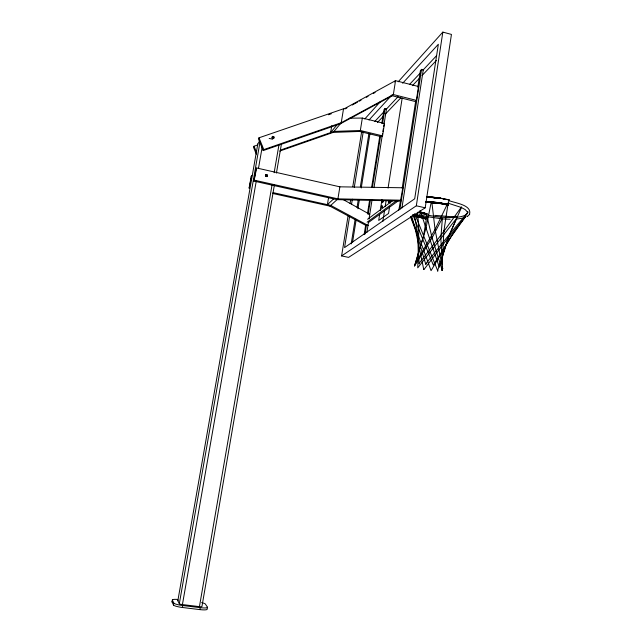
<?xml version="1.0" encoding="UTF-8"?>
<svg xmlns="http://www.w3.org/2000/svg" width="642" height="642" viewBox="0 0 642 642"><rect width="100%" height="100%" fill="white"/><g stroke="black" fill="none" stroke-linecap="round" stroke-linejoin="round"><path stroke-width="0.96" d="M389.542 200.681L389.028 202.655L389.084 201.018M388.916 200.537L388.41 202.511L388.739 200.4M381.91 207.029C381.829 209.517 383.218 204.621 382.11 206.234M425.879 202.094A33.577 8.892 7.8 0 1 439.674 203.386A32.662 8.651 7.8 0 0 431.857 202.503A32.702 8.667 7.8 0 1 439.618 203.482L448.124 205.175L449.007 199.734L448.541 200.448M442.049 267.216L442.282 270.226M442.202 264.231L443.847 231.385L448.18 202.864M425.437 218.457L425.59 218.986L426.657 215.848M449.015 199.943L440.452 198.258A33.777 9.116 7.8 0 0 426.585 196.893A33.753 9.108 7.8 0 1 440.468 198.153L449.023 199.814M348.149 215.375L341.6 255.925L348.574 257.386L425.197 207.807L451.446 34.427L442.836 32.1L398.152 81.839M341.6 255.925L416.321 205.801L442.836 32.1M398.77 210.287L402.823 187.769L339.875 186.83L256.656 167.987L256.062 168.894L253.935 181.092L337.05 199.646L401.001 201.034M415.695 101.011L402.181 188.258L402.823 187.769M279.703 151.071L333.198 132.396L341.239 122.726L343.526 108.787L259.007 137.797L258.405 138.816L263.18 150.581L340.364 123.778L392.262 95.738L415.197 101.508L416.361 100.353L418.496 86.526L395.536 80.667L343.454 109.228M399.91 209.412L421.577 69.376L423.279 69.817L401.932 208M379.647 214.372L378.7 220.423L388.546 213.457L389.606 206.644M380.249 210.56L381.958 199.71M382.841 221.434L384.534 210.656M385.144 206.74L386.067 200.858M388.065 188.122L402.181 98.074M390.151 203.137L390.585 200.368M364.134 234.635L365.547 225.735L366.438 225.093L367.994 225.43L330.742 205.4L272.986 192.6M367.425 213.93L369.607 200.16M371.646 187.368L379.775 136.216M381.805 123.433L383.996 109.662L384.927 108.659L386.46 109.036L384.101 123.906L384.51 123.481L362.337 118.064L349.746 118.168M365.009 234.081L366.438 225.093M370.386 200.192L368.195 214.003L369.752 214.348L343.013 199.469M372.424 187.368L380.57 136.072M382.608 123.248L384.927 108.659M366.879 232.468L368.58 221.739M369.022 218.97L372.103 199.526M373.989 187.665L382.592 133.416M382.889 131.514L383.346 128.657M383.643 126.755L383.948 124.853M381.621 136.778L382.552 135.863L384.51 123.481M351.19 243.904L355.146 219.243M357.048 207.414L358.316 199.526M360.371 186.702L368.917 133.448M352.53 242.379L356.174 219.636M357.915 208.762L359.343 199.863M361.245 188.002L369.961 133.616M362.337 118.064L360.331 130.503L359.464 131.45L333.198 132.396M350.067 203.506L350.701 199.55M352.779 186.694L361.719 131.313M349.657 215.993L344.561 247.595L414.7 198.787L438.342 44.266L402.67 83.243M351.567 204.148L352.362 199.213M354.272 187.36L363.187 132.067M328.527 197.832L327.404 204.654L333.631 198.884M339.875 186.83L337.917 198.859L329.924 206.138L272.481 193.427M331.753 125.8L330.63 132.597L336.889 124.981M201.604 602.613A8.322 1.324 8.2 0 1 205.32 603.953L207.454 607.188L207.165 609.274A8.458 1.388 8.2 0 1 200.794 609.715L181.477 607.372A8.506 1.396 8 0 1 173.581 605.181L172.016 601.803A8.37 1.348 8 0 1 172.409 601.506M259.561 141.031L257.787 144.001L177.842 600.751L179.319 603.721A2.881 0.465 8 0 0 182.424 604.571L199.437 606.65L272.104 184.591M274.15 172.73L278.917 145.06M199.887 609.619L200.216 607.677L201.131 607.773A8.458 1.372 8.2 0 0 207.494 607.348L207.454 607.188M274.407 184.904L201.949 606.489A2.865 0.465 8.2 0 1 199.437 606.65M276.437 173.059L281.357 144.426A2.696 0.827 10.8 0 0 281.357 144.097M179.319 603.721L260.098 141.521M253.935 181.092L256.656 167.987M182.424 604.571L256.294 180.883M258.533 168.052L262.321 146.32M182.408 607.492L182.745 605.542L200.216 607.677M172.032 601.955L172.353 599.901A8.37 1.332 8 0 1 177.81 599.451M173.444 605.013L173.781 603.071L172.369 600.045M431.215 202.27L425.847 228.656L414.596 265.924M448.293 204.678L439.746 202.984A33.817 8.964 7.8 0 0 425.847 201.684M445.604 246.183L439.24 266.952L420.069 210.48M445.845 245.38L448.012 238.094L456.631 218.28L417.749 267.858L418.809 229.242L417.653 212.277A30.447 8.169 7.8 0 0 450.748 217.566A30.447 8.169 7.8 0 0 467.464 211.836M439.682 266.895L439.609 266.815M415.197 264.689L414.78 264.327L415.286 264.673M448.22 204.959L439.634 203.337A33.609 8.9 7.8 0 0 425.871 202.053M440.773 261.43L437.459 270.972L437.892 270.916M441.704 258.582L449.777 233.945L461.606 207.173M426.023 263.822L425.999 263.878A1.613 0.811 -17.3 0 1 425.879 264.047A1.741 0.57 38.4 0 0 426.047 264.039L425.638 263.926L449.777 233.945L467.753 212.398M447.241 204.373L435.051 229.443L414.989 264.504L423.543 235.951L426.882 215.856L432.074 237.821L442.226 270.266L441.696 270.25L442.161 270.146M432.186 237.949L431.825 237.821M426.127 214.115L426.938 213.963A31.795 8.571 7.8 0 1 420.646 212.317M382.889 201.283L383.322 200.954L382.664 202.744M442.322 268.741L442.916 268.653L442.29 268.829M257.819 144.923L254.047 146.224L253.478 147.187L256.335 154.216M469.454 214.524C472.624 204.629 453.934 202.968 448.662 200.416M414.507 266.013L432.074 237.821L442.37 218.2L440.845 238.567L442.587 268.733L435.051 229.443L431.857 202.182M263.18 150.581L263.798 149.61L341.239 122.726L393.345 94.559L416.361 100.353M468.138 211.932L451.262 236.4L433.326 265.122L413.239 215.8M461.429 207.037L443.847 231.385L418.897 263.589L419.362 263.934M466.036 216.017L451.262 236.4L431.055 270.659L417.597 233.471L410.992 217.1M423.953 269.56L448.012 238.094L465.45 216.731M394.445 81.895L395.536 80.667L393.345 94.559L392.262 95.738M364.808 118.955L380.144 101.877M369.014 120.014L391.901 95.008M421.577 69.376L420.398 70.636L417.83 87.216L418.496 86.526M374.824 121.434L384.43 111.202M385.802 109.742L398.144 96.589M409.805 84.166L420.093 73.204M422.837 70.283L436.56 55.669M377.448 122.453L383.619 115.961M400.752 97.937L385.673 113.795L384.173 113.385M412.405 85.683L419.258 78.468M422.003 75.587L436.391 60.444M467.071 216.627L467.593 216.258M467.352 216.482L469.703 214.284M425.967 263.75L425.702 264.119L411.586 216.001M367.561 219.267L392.816 200.577M367.096 222.196L396.949 200.376M368.46 222.501L398.449 200.721M345.219 108.875L346.977 107.912M352.249 105.023L357.522 102.134M359.279 101.171L361.037 100.208M366.317 97.311L368.075 96.348M373.347 93.459L375.105 92.496M280.466 150.092L334.017 131.409L360.331 130.503L382.552 135.863M328.455 114.757L331.296 113.778M265.732 174.736L267.297 175.089M267.152 176.462L265.579 176.109L265.395 175.266M273.757 138.263L272.2 137.902L272.015 137.059M457.064 219.002L462.738 218.128M415.735 231.056L423.76 269.52M457 216.354L450.211 216.627L434.754 215.375M448.084 205.191L447.947 204.469M400.905 200.2L337.917 198.859L254.521 180.217M426.641 197.126L440.444 198.322M425.975 201.54L439.778 202.752L448.357 204.373M450.13 219.267L442.386 218.922L427.444 216.691M182.745 605.542L181.822 605.422A8.506 1.38 8 0 1 173.918 603.239L173.781 603.071M448.341 204.445L439.77 202.832A33.849 8.98 7.8 0 0 425.863 201.524M425.855 201.917A33.713 8.932 7.8 0 1 439.706 203.217L448.276 204.75M439.634 203.257L448.26 204.822M366.405 225.286L367.962 225.623M416.321 205.801L425.197 207.807M269.167 138.407L272.69 139.234M359.464 131.45L380.658 136.545M426.047 218.264L418.849 216.362A32.421 8.603 7.8 0 1 414.331 214.781M425.999 218.36L418.793 216.458A32.509 8.619 7.8 0 1 414.259 214.877M418.736 216.563L425.951 218.473M418.086 216.587L425.903 218.577M418.078 216.659L424.506 218.481M425.445 218.826L418.094 216.844A33.713 8.932 7.8 0 1 413.408 215.255M425.606 218.978L418.127 216.94A33.609 8.9 7.8 0 1 413.464 215.351M423.415 213.337L426.224 214.011M419.25 214.597L426.457 216.506M448.028 203.161L461.47 207.51M329.924 206.138L365.94 225.446M461.229 207.406L465.241 209.645L467.456 212.045M273.179 136.433L274.086 137.765M259.007 137.797L263.798 149.61M254.047 146.224L256.551 152.395M437.764 270.948L414.716 213.682M330.726 131.987L330.927 132.485M410.447 216.514L415.823 231.016M414.475 214.781L417.597 233.471L419.082 262.779M257.763 144.209A2.672 0.802 11.2 0 1 257.787 144.001M177.842 600.751A2.833 0.449 8 0 1 178.099 600.551M417.091 216.41A33.817 8.964 7.8 0 1 414.259 215.415M426.264 217.895A32.028 8.506 7.8 0 1 414.644 214.444M427.42 201.773A32.028 8.506 7.8 0 1 430.188 201.933M417.091 216.274A33.849 8.98 7.8 0 1 414.259 215.287M418.159 217.004A33.577 8.892 7.8 0 1 412.629 215.03M426.152 218.063A32.22 8.555 7.8 0 1 414.483 214.597M425.502 201.805A32.22 8.555 7.8 0 1 430.124 202.021M439.65 203.073A32.22 8.555 7.8 0 1 441.536 203.37M414.716 214.372A31.923 8.482 7.8 0 0 426.312 217.815A31.811 8.45 7.8 0 1 414.804 214.308M433.655 197.84A31.899 8.611 7.8 0 1 435.549 198.033M426.866 213.754A32.06 8.651 7.8 0 1 419.716 211.852M433.647 197.736A32.06 8.651 7.8 0 1 435.549 197.929M443.141 199.004A32.06 8.651 7.8 0 1 445.01 199.349M417.107 216.531A33.753 8.94 7.8 0 1 414.275 215.543M425.847 201.837A33.753 8.94 7.8 0 1 439.722 203.137M418.303 217.06A33.288 8.811 7.8 0 1 412.814 215.11A33.368 8.828 7.8 0 0 418.263 217.068A33.328 8.819 7.8 0 1 412.79 215.11M425.959 202.286A33.288 8.811 7.8 0 1 439.634 203.57A33.368 8.828 7.8 0 0 425.935 202.254A33.328 8.819 7.8 0 1 439.634 203.562M418.68 216.675A32.662 8.651 7.8 0 1 414.122 215.086M426.216 202.158A32.662 8.651 7.8 0 1 430.902 202.423M425.429 201.909A32.421 8.603 7.8 0 1 430.052 202.126M433.848 202.455A32.421 8.603 7.8 0 1 435.79 202.671M426.296 202.005A32.509 8.619 7.8 0 1 430.02 202.198M433.832 202.527A32.509 8.619 7.8 0 1 435.774 202.736M418.648 216.747A32.702 8.667 7.8 0 1 414.09 215.158M426.192 202.222A32.702 8.667 7.8 0 1 430.886 202.487M426.553 196.966A33.817 9.124 7.8 0 1 440.452 198.258M426.665 196.853A33.561 9.06 7.8 0 1 440.46 198.129M381.3 206.893C381.589 209.372 382.319 203.337 381.3 206.893M382.078 201.949C382.375 204.413 383.097 198.386 382.078 201.949M447.707 238.367L448.188 238.31L447.723 238.334M251.191 176.414L249.12 188.258L251.752 175.547L251.191 176.414M449.914 233.447L450.146 233.584A1.733 0.49 39.7 0 0 450.299 233.584L449.938 233.439M265.852 174.568L265.467 176.277L267.032 176.63L267.417 174.921L265.852 174.568M272.465 136.369L272.08 138.086L273.636 138.455L274.022 136.738L272.465 136.369M444.256 230.855L443.67 230.751L444.256 230.855M425.413 228.143L425.927 227.974L425.453 228.127M419.82 212.004A31.811 8.579 7.8 0 0 426.946 213.898A31.835 8.587 7.8 0 1 419.82 211.94M419.804 211.9A31.875 8.603 7.8 0 0 426.938 213.794A31.899 8.611 7.8 0 1 419.796 211.876"/></g></svg>
